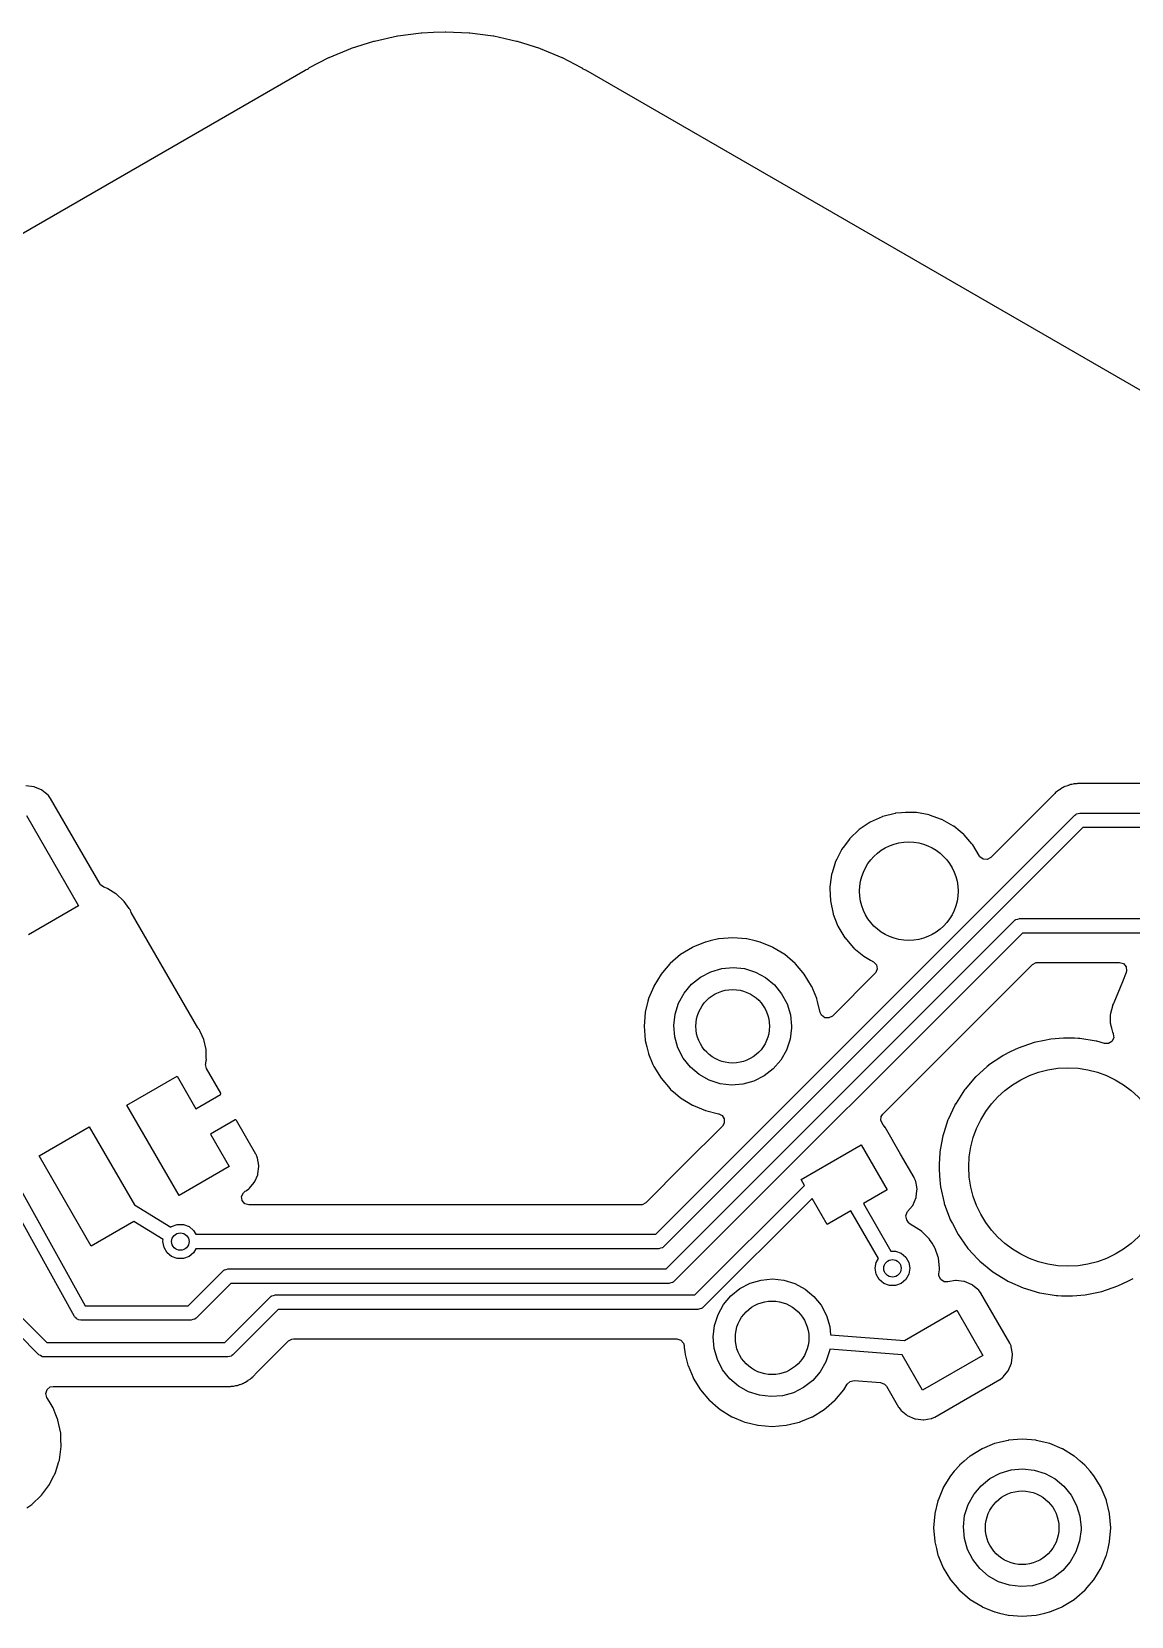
# Model space of a CAD drawing. Extents: x 144 to 253, y -181 to -52.
# Drawn here: x 202.35 to 221.34, y -78.9 to -51.53 of the extents above; entities that cross this region are included whole.
import ezdxf

# ---------------------------------------------------------------- set-up
doc = ezdxf.new("R2010")
doc.units = 0
doc.layers.add('BLACK', color=7, linetype='CONTINUOUS')

msp = doc.modelspace()

# ---------------------------------------------------------------- linework, layer by layer
at = {"layer": 'BLACK', "linetype": 'CONTINUOUS'}
for p, q in [((207.877, -51.8194), (208.262, -51.6978)), ((208.262, -51.6978), (208.273, -51.695)), ((208.273, -51.695), (208.668, -51.6074)), ((208.668, -51.6074), (208.679, -51.6055)), ((208.679, -51.6055), (209.08, -51.5527)), ((209.08, -51.5527), (209.09, -51.5518)), ((209.09, -51.5518), (209.292, -51.543)), ((209.292, -51.543), (209.495, -51.5341)), ((209.495, -51.5341), (209.505, -51.5341)), ((209.505, -51.5341), (209.91, -51.5518)), ((209.91, -51.5518), (209.92, -51.5527)), ((209.92, -51.5527), (210.321, -51.6055)), ((210.321, -51.6055), (210.332, -51.6074)), ((210.332, -51.6074), (210.727, -51.695)), ((210.727, -51.695), (210.738, -51.6978)), ((210.738, -51.6978), (211.123, -51.8194)), ((207.151, -52.1553), (207.483, -51.9826)), ((207.483, -51.9826), (207.493, -51.978)), ((207.493, -51.978), (207.866, -51.8232)), ((207.866, -51.8232), (207.877, -51.8194)), ((211.123, -51.8194), (211.134, -51.8232)), ((211.134, -51.8232), (211.507, -51.978)), ((211.507, -51.978), (211.517, -51.9826)), ((211.517, -51.9826), (211.842, -52.1519)), ((190.928, -61.5198), (207.076, -52.1966)), ((207.076, -52.1966), (207.094, -52.1882)), ((207.094, -52.1882), (207.116, -52.1795)), ((207.116, -52.1795), (207.132, -52.167)), ((207.132, -52.167), (207.151, -52.1553)), ((211.842, -52.1519), (211.863, -52.1655)), ((211.863, -52.1655), (211.866, -52.1676)), ((211.866, -52.1676), (211.873, -52.1733)), ((211.873, -52.1733), (211.902, -52.1855)), ((211.902, -52.1855), (211.917, -52.1927)), ((211.917, -52.1927), (225.241, -59.8856)), ((202.396, -64.5739), (202.252, -64.5565)), ((202.419, -64.5836), (202.396, -64.5739)), ((220.186, -64.577), (220.168, -64.5857)), ((220.197, -64.5707), (220.186, -64.577)), ((220.204, -64.5667), (220.197, -64.5707)), ((220.245, -64.5548), (220.204, -64.5667)), ((220.246, -64.5543), (220.245, -64.5548)), ((220.257, -64.5505), (220.246, -64.5543)), ((220.291, -64.5371), (220.257, -64.5505)), ((220.298, -64.5342), (220.291, -64.5371)), ((220.291, -64.5371), (220.291, -64.5371)), ((220.318, -64.5317), (220.298, -64.5342)), ((220.338, -64.5277), (220.318, -64.5317)), ((220.35, -64.5242), (220.338, -64.5277)), ((220.357, -64.522), (220.35, -64.5242)), ((220.35, -64.5242), (220.35, -64.5242)), ((220.401, -64.5206), (220.357, -64.522)), ((220.413, -64.5197), (220.401, -64.5206)), ((220.417, -64.5192), (220.413, -64.5197)), ((220.445, -64.5192), (220.417, -64.5192)), ((220.449, -64.5191), (220.445, -64.5192)), ((220.509, -64.5172), (220.449, -64.5191)), ((220.517, -64.517), (220.509, -64.5172)), ((220.509, -64.5172), (220.509, -64.5172)), ((220.525, -64.5187), (220.517, -64.517)), ((220.536, -64.5192), (220.525, -64.5187)), ((221.671, -64.5192), (220.536, -64.5192)), ((202.522, -64.6276), (202.419, -64.5836)), ((202.53, -64.6311), (202.522, -64.6276)), ((202.522, -64.6276), (202.522, -64.6276)), ((202.588, -64.679), (202.53, -64.6311)), ((202.637, -64.7187), (202.588, -64.679)), ((202.643, -64.7237), (202.637, -64.7187)), ((202.637, -64.7187), (202.637, -64.7187)), ((202.68, -64.7742), (202.643, -64.7237)), ((203.534, -66.2532), (202.68, -64.7742)), ((219.984, -64.7301), (218.919, -65.7947)), ((219.992, -64.7213), (219.984, -64.7301)), ((220.004, -64.7067), (219.992, -64.7213)), ((220.02, -64.6872), (220.004, -64.7067)), ((220.036, -64.6753), (220.02, -64.6872)), ((220.051, -64.6625), (220.036, -64.6753)), ((220.066, -64.6482), (220.051, -64.6625)), ((220.073, -64.6441), (220.066, -64.6482)), ((220.104, -64.6256), (220.073, -64.6441)), ((220.073, -64.6441), (220.073, -64.6441)), ((220.114, -64.6191), (220.104, -64.6256)), ((220.143, -64.5978), (220.114, -64.6191)), ((220.15, -64.5931), (220.143, -64.5978)), ((220.143, -64.5978), (220.143, -64.5978)), ((220.168, -64.5857), (220.15, -64.5931)), ((202.263, -65.0701), (203.163, -66.629)), ((213.131, -72.3023), (220.369, -65.0643)), ((216.987, -65.117), (216.836, -65.1848)), ((217.042, -65.0922), (216.987, -65.117)), ((217.047, -65.09), (217.042, -65.0922)), ((217.042, -65.0922), (217.042, -65.0922)), ((217.052, -65.0887), (217.047, -65.09)), ((217.265, -65.0334), (217.052, -65.0887)), ((217.052, -65.0887), (217.052, -65.0887)), ((217.27, -65.032), (217.265, -65.0334)), ((217.265, -65.0334), (217.265, -65.0334)), ((217.275, -65.0316), (217.27, -65.032)), ((217.375, -65.0231), (217.275, -65.0316)), ((217.275, -65.0316), (217.275, -65.0316)), ((217.442, -65.0175), (217.375, -65.0231)), ((217.604, -65.0175), (217.442, -65.0175)), ((217.606, -65.0175), (217.604, -65.0175)), ((217.611, -65.0178), (217.606, -65.0175)), ((217.606, -65.0175), (217.606, -65.0175)), ((217.628, -65.0186), (217.611, -65.0178)), ((217.632, -65.0193), (217.628, -65.0186)), ((217.85, -65.0587), (217.632, -65.0193)), ((217.632, -65.0193), (217.632, -65.0193)), ((217.855, -65.0597), (217.85, -65.0587)), ((217.85, -65.0587), (217.85, -65.0587)), ((217.86, -65.0615), (217.855, -65.0597)), ((218.067, -65.1365), (217.86, -65.0615)), ((217.86, -65.0615), (217.86, -65.0615)), ((220.369, -65.0643), (220.387, -65.051)), ((220.387, -65.051), (220.39, -65.0475)), ((220.39, -65.0475), (220.392, -65.0467)), ((220.392, -65.0467), (220.398, -65.0428)), ((220.398, -65.0428), (220.428, -65.0364)), ((220.428, -65.0364), (220.457, -65.0277)), ((220.457, -65.0277), (221.951, -65.0277)), ((220.509, -65.2777), (213.271, -72.5157)), ((216.645, -65.3136), (216.478, -65.4728)), ((216.817, -65.1978), (216.645, -65.3136)), ((216.832, -65.1877), (216.817, -65.1978)), ((216.836, -65.1848), (216.832, -65.1877)), ((216.832, -65.1877), (216.832, -65.1877)), ((218.072, -65.1384), (218.067, -65.1365)), ((218.067, -65.1365), (218.067, -65.1365)), ((218.273, -65.2525), (218.072, -65.1384)), ((218.277, -65.2559), (218.273, -65.2525)), ((218.389, -65.348), (218.277, -65.2559)), ((218.277, -65.2559), (218.277, -65.2559)), ((218.451, -65.3988), (218.389, -65.348)), ((218.455, -65.4028), (218.451, -65.3988)), ((218.592, -65.5613), (218.455, -65.4028)), ((218.455, -65.4028), (218.455, -65.4028)), ((221.951, -65.2777), (220.509, -65.2777)), ((216.338, -65.6627), (216.256, -65.8237)), ((216.34, -65.6579), (216.338, -65.6627)), ((216.368, -65.6213), (216.34, -65.6579)), ((216.475, -65.4771), (216.368, -65.6213)), ((216.478, -65.4728), (216.475, -65.4771)), ((218.602, -65.573), (218.592, -65.5613)), ((218.605, -65.5776), (218.602, -65.573)), ((218.722, -65.7702), (218.605, -65.5776)), ((218.605, -65.5776), (218.605, -65.5776)), ((216.211, -65.9429), (216.169, -66.0788)), ((216.236, -65.8636), (216.211, -65.9429)), ((216.256, -65.8237), (216.236, -65.8636)), ((218.729, -65.7811), (218.722, -65.77)), ((218.722, -65.77), (218.722, -65.7702)), ((218.786, -65.8237), (218.729, -65.7811)), ((218.857, -65.8288), (218.786, -65.8237)), ((218.919, -65.7947), (218.857, -65.8288)), ((216.161, -66.1325), (216.138, -66.3039)), ((216.168, -66.0839), (216.161, -66.1325)), ((216.169, -66.0788), (216.168, -66.0839)), ((216.169, -66.0788), (216.169, -66.0788)), ((203.542, -66.2654), (203.534, -66.2532)), ((203.598, -66.3081), (203.542, -66.2654)), ((203.663, -66.3325), (203.598, -66.3081)), ((203.668, -66.3357), (203.663, -66.3325)), ((203.806, -66.4216), (203.668, -66.3357)), ((203.668, -66.3357), (203.668, -66.3357)), ((203.815, -66.4269), (203.806, -66.4216)), ((203.819, -66.4312), (203.815, -66.4269)), ((203.82, -66.4312), (203.819, -66.4312)), ((203.941, -66.545), (203.82, -66.4312)), ((216.138, -66.3039), (216.137, -66.3126)), ((216.137, -66.3126), (216.137, -66.3179)), ((216.137, -66.3179), (216.137, -66.3179)), ((216.137, -66.3179), (216.138, -66.3303)), ((216.138, -66.3303), (216.146, -66.5431)), ((203.163, -66.629), (202.297, -67.129)), ((203.946, -66.5492), (203.941, -66.545)), ((203.941, -66.545), (203.941, -66.545)), ((203.949, -66.5542), (203.946, -66.5492)), ((204.037, -66.6771), (203.949, -66.5542)), ((204.041, -66.6816), (204.037, -66.6771)), ((204.05, -66.6942), (204.041, -66.6816)), ((204.057, -66.7051), (204.05, -66.6942)), ((204.058, -66.7096), (204.057, -66.7051)), ((204.058, -66.7097), (204.058, -66.7096)), ((204.064, -66.7239), (204.058, -66.7097)), ((204.073, -66.7428), (204.064, -66.7239)), ((205.223, -68.7359), (204.073, -66.7428)), ((216.146, -66.5431), (216.193, -66.7689)), ((216.193, -66.7689), (216.195, -66.7739)), ((213.308, -72.9), (219.322, -66.8861)), ((216.195, -66.7739), (216.195, -66.7739)), ((216.195, -66.7739), (216.226, -66.8512)), ((216.226, -66.8512), (216.278, -66.9835)), ((216.278, -66.9835), (216.398, -67.1807)), ((219.322, -66.8861), (219.34, -66.8728)), ((219.34, -66.8728), (219.343, -66.8693)), ((219.343, -66.8693), (219.346, -66.8685)), ((219.346, -66.8685), (219.351, -66.8647)), ((219.351, -66.8647), (219.381, -66.8582)), ((219.381, -66.8582), (219.41, -66.8495)), ((219.41, -66.8495), (221.615, -66.8495)), ((219.462, -67.0995), (213.448, -73.1134)), ((213.982, -67.2574), (213.769, -67.3454)), ((213.987, -67.2555), (213.982, -67.2574)), ((213.982, -67.2574), (213.982, -67.2574)), ((214.068, -67.2359), (213.987, -67.2555)), ((214.215, -67.2006), (214.068, -67.2359)), ((214.22, -67.1995), (214.215, -67.2006)), ((214.215, -67.2006), (214.215, -67.2006)), ((214.459, -67.1807), (214.22, -67.1995)), ((214.698, -67.1995), (214.459, -67.1807)), ((214.703, -67.2006), (214.698, -67.1995)), ((214.85, -67.2359), (214.703, -67.2006)), ((214.703, -67.2006), (214.703, -67.2006)), ((214.932, -67.2555), (214.85, -67.2359)), ((214.936, -67.2574), (214.932, -67.2555)), ((215.149, -67.3454), (214.936, -67.2574)), ((214.936, -67.2574), (214.936, -67.2574)), ((216.398, -67.1807), (216.401, -67.1847)), ((216.401, -67.1847), (216.542, -67.3473)), ((221.76, -67.0995), (219.462, -67.0995)), ((213.56, -67.4727), (213.378, -67.6286)), ((213.765, -67.3473), (213.56, -67.4727)), ((213.769, -67.3454), (213.765, -67.3473)), ((213.769, -67.3454), (213.769, -67.3454)), ((215.153, -67.3473), (215.149, -67.3454)), ((215.149, -67.3454), (215.149, -67.3454)), ((215.358, -67.4727), (215.153, -67.3473)), ((215.54, -67.6286), (215.358, -67.4727)), ((216.542, -67.3473), (216.549, -67.355)), ((216.549, -67.355), (216.553, -67.3583)), ((216.553, -67.3583), (216.723, -67.4978)), ((216.723, -67.4978), (216.723, -67.4978)), ((216.723, -67.4978), (216.727, -67.5012)), ((216.727, -67.5012), (216.841, -67.566)), ((216.841, -67.566), (216.893, -67.5956)), ((213.222, -67.811), (213.097, -68.0156)), ((213.246, -67.7834), (213.222, -67.811)), ((213.375, -67.6323), (213.246, -67.7834)), ((213.378, -67.6286), (213.375, -67.6323)), ((213.748, -67.984), (213.903, -67.8597)), ((213.903, -67.8597), (214.079, -67.7679)), ((214.079, -67.7679), (214.269, -67.7119)), ((214.269, -67.7119), (214.466, -67.6939)), ((214.466, -67.6939), (214.663, -67.7146)), ((214.663, -67.7146), (214.853, -67.7733)), ((214.853, -67.7733), (215.027, -67.8676)), ((215.544, -67.6323), (215.54, -67.6286)), ((215.673, -67.7834), (215.544, -67.6323)), ((215.696, -67.811), (215.673, -67.7834)), ((215.822, -68.0156), (215.696, -67.811)), ((216.92, -67.7942), (216.181, -68.5325)), ((216.893, -67.5956), (216.942, -67.6467)), ((216.93, -67.7824), (216.92, -67.7942)), ((216.956, -67.7163), (216.93, -67.7824)), ((216.942, -67.6467), (216.956, -67.7163)), ((218.324, -68.9571), (219.636, -67.6449)), ((219.636, -67.6449), (219.698, -67.6109)), ((219.698, -67.6109), (219.725, -67.608)), ((219.725, -67.608), (221.138, -67.608)), ((221.138, -67.608), (221.206, -67.628)), ((221.255, -67.7813), (221.19, -67.9408)), ((221.206, -67.628), (221.253, -67.6817)), ((221.253, -67.6817), (221.263, -67.752)), ((221.263, -67.752), (221.255, -67.7813)), ((203.091, -73.7207), (199.916, -68.0057)), ((200.174, -67.9558), (203.274, -73.535)), ((213.095, -68.0202), (213.007, -68.2327)), ((213.097, -68.0156), (213.095, -68.0202)), ((213.095, -68.0202), (213.095, -68.0202)), ((213.525, -68.3096), (213.621, -68.1359)), ((213.621, -68.1359), (213.748, -67.984)), ((215.027, -67.8676), (215.18, -67.994)), ((215.18, -67.994), (215.305, -68.1476)), ((215.824, -68.0202), (215.822, -68.0156)), ((215.912, -68.2327), (215.824, -68.0202)), ((215.824, -68.0202), (215.824, -68.0202)), ((221.19, -67.9408), (221.042, -68.3065)), ((212.995, -68.2783), (212.95, -68.4658)), ((213.005, -68.2373), (212.995, -68.2783)), ((213.007, -68.2327), (213.005, -68.2373)), ((213.465, -68.4986), (213.525, -68.3096)), ((215.305, -68.1476), (215.398, -68.3227)), ((215.398, -68.3227), (215.456, -68.5125)), ((215.913, -68.2373), (215.912, -68.2327)), ((215.925, -68.2845), (215.913, -68.2373)), ((215.969, -68.4707), (215.925, -68.2845)), ((221.016, -68.3625), (221.001, -68.4237)), ((221.018, -68.3548), (221.016, -68.3625)), ((221.016, -68.3625), (221.016, -68.3625)), ((221.021, -68.3478), (221.018, -68.3548)), ((221.037, -68.3181), (221.021, -68.3478)), ((221.021, -68.3478), (221.021, -68.3478)), ((221.042, -68.3065), (221.037, -68.3181)), ((212.949, -68.4707), (212.93, -68.7099)), ((212.95, -68.4658), (212.949, -68.4707)), ((212.95, -68.4658), (212.95, -68.4658)), ((213.443, -68.6957), (213.465, -68.4986)), ((215.456, -68.5125), (215.475, -68.7099)), ((215.971, -68.4703), (215.969, -68.4707)), ((215.991, -68.5189), (215.971, -68.4703)), ((216.048, -68.5615), (215.991, -68.5189)), ((216.119, -68.5665), (216.048, -68.5615)), ((216.181, -68.5325), (216.119, -68.5665)), ((220.982, -68.5029), (220.98, -68.5104)), ((220.98, -68.5104), (220.981, -68.5325)), ((220.981, -68.5325), (220.981, -68.5813)), ((220.981, -68.5813), (220.981, -68.5844)), ((220.981, -68.5844), (220.981, -68.6473)), ((220.981, -68.6473), (220.981, -68.6552)), ((220.981, -68.6552), (220.983, -68.6627)), ((220.984, -68.4875), (220.982, -68.4952)), ((220.982, -68.4952), (220.982, -68.5029)), ((220.983, -68.6627), (220.983, -68.6705)), ((220.983, -68.6705), (220.985, -68.6781)), ((221, -68.4267), (220.984, -68.4875)), ((220.985, -68.6781), (220.985, -68.6781)), ((220.985, -68.6781), (221.002, -68.7388)), ((221.001, -68.4237), (221, -68.4267)), ((205.233, -68.7507), (205.223, -68.7359)), ((205.247, -68.7688), (205.233, -68.7507)), ((205.25, -68.7726), (205.247, -68.7688)), ((205.247, -68.7688), (205.247, -68.7688)), ((205.257, -68.7836), (205.25, -68.7726)), ((205.258, -68.7881), (205.257, -68.7836)), ((205.265, -68.8056), (205.258, -68.7881)), ((205.258, -68.7881), (205.258, -68.7881)), ((205.268, -68.8136), (205.265, -68.8056)), ((205.324, -68.936), (205.268, -68.8136)), ((205.364, -69.1101), (205.324, -68.936)), ((212.93, -68.7099), (212.949, -68.9491)), ((212.949, -68.9491), (212.95, -68.9539)), ((212.95, -68.9539), (212.95, -68.9539)), ((212.95, -68.9539), (212.976, -69.0622)), ((213.46, -68.8933), (213.443, -68.6957)), ((213.514, -69.0839), (213.46, -68.8933)), ((215.45, -68.935), (215.387, -69.1231)), ((215.475, -68.7382), (215.45, -68.935)), ((215.475, -68.7099), (215.475, -68.7382)), ((217.054, -70.2273), (218.324, -68.9571)), ((219.845, -68.9539), (219.666, -68.99)), ((219.951, -68.9324), (219.845, -68.9539)), ((219.955, -68.9316), (219.951, -68.9324)), ((219.951, -68.9324), (219.951, -68.9324)), ((220.175, -68.917), (219.955, -68.9316)), ((220.36, -68.917), (220.175, -68.917)), ((220.361, -68.9171), (220.36, -68.917)), ((220.427, -68.9201), (220.361, -68.9171)), ((220.361, -68.9171), (220.361, -68.9171)), ((220.452, -68.9212), (220.427, -68.9201)), ((220.455, -68.9217), (220.452, -68.9212)), ((220.739, -68.9667), (220.455, -68.9217)), ((220.455, -68.9217), (220.455, -68.9217)), ((221.002, -68.7388), (221.002, -68.7418)), ((221.002, -68.7418), (221.02, -68.8105)), ((221.04, -68.9095), (221.008, -68.973)), ((221.02, -68.8105), (221.023, -68.8174)), ((221.023, -68.8174), (221.025, -68.8248)), ((221.025, -68.8248), (221.029, -68.8317)), ((221.029, -68.8317), (221.032, -68.8389)), ((221.032, -68.8389), (221.04, -68.9095)), ((205.366, -69.1757), (205.364, -69.1101)), ((205.369, -69.2465), (205.366, -69.1757)), ((212.976, -69.0622), (213.005, -69.1824)), ((213.005, -69.1824), (213.007, -69.187)), ((213.007, -69.187), (213.007, -69.187)), ((213.007, -69.187), (213.083, -69.3725)), ((213.605, -69.2602), (213.514, -69.0839)), ((215.387, -69.1231), (215.289, -69.2955)), ((219.123, -69.2183), (218.878, -69.3843)), ((219.129, -69.2153), (219.123, -69.2183)), ((219.252, -69.1535), (219.129, -69.2153)), ((219.387, -69.0861), (219.252, -69.1535)), ((219.666, -68.99), (219.387, -69.0861)), ((220.744, -68.9674), (220.739, -68.9667)), ((220.739, -68.9667), (220.739, -68.9667)), ((220.748, -68.9686), (220.744, -68.9674)), ((220.88, -69.008), (220.748, -68.9686)), ((220.748, -68.9686), (220.748, -68.9686)), ((220.947, -69.0093), (220.88, -69.008)), ((221.008, -68.973), (220.947, -69.0093)), ((205.357, -69.3725), (205.359, -69.358)), ((205.374, -69.4415), (205.357, -69.3725)), ((205.359, -69.358), (205.369, -69.295)), ((205.37, -69.2889), (205.369, -69.2465)), ((205.369, -69.295), (205.37, -69.2889)), ((205.369, -69.295), (205.369, -69.295)), ((205.62, -69.8672), (205.374, -69.4415)), ((213.083, -69.3725), (213.097, -69.4041)), ((213.097, -69.4041), (213.222, -69.6087)), ((213.728, -69.4156), (213.605, -69.2602)), ((213.879, -69.5442), (213.728, -69.4156)), ((215.16, -69.4456), (215.004, -69.5677)), ((215.289, -69.2955), (215.16, -69.4456)), ((218.856, -69.4041), (218.658, -69.5812)), ((218.875, -69.3871), (218.856, -69.4041)), ((218.878, -69.3843), (218.875, -69.3871)), ((218.875, -69.3871), (218.875, -69.3871)), ((203.997, -70.0734), (204.863, -69.5734)), ((204.863, -69.5734), (205.186, -70.1329)), ((213.222, -69.6087), (213.378, -69.7912)), ((214.052, -69.6409), (213.879, -69.5442)), ((214.241, -69.7022), (214.052, -69.6409)), ((214.438, -69.7257), (214.241, -69.7022)), ((214.636, -69.7104), (214.438, -69.7257)), ((214.827, -69.6571), (214.636, -69.7104)), ((215.004, -69.5677), (214.827, -69.6571)), ((218.655, -69.5843), (218.474, -69.7965)), ((218.658, -69.5812), (218.655, -69.5843)), ((218.655, -69.5843), (218.655, -69.5843)), ((205.186, -70.1329), (205.611, -69.8879)), ((205.611, -69.8879), (205.622, -69.8765)), ((205.622, -69.8746), (205.62, -69.8672)), ((205.622, -69.8765), (205.622, -69.8746)), ((213.378, -69.7912), (213.382, -69.7944)), ((213.382, -69.7944), (213.471, -69.8705)), ((213.471, -69.8705), (213.56, -69.947)), ((213.56, -69.947), (213.765, -70.0724)), ((218.305, -70.0531), (218.303, -70.0568)), ((218.316, -70.0369), (218.305, -70.0531)), ((218.464, -69.8089), (218.316, -70.0369)), ((218.466, -69.8054), (218.464, -69.8089)), ((218.464, -69.8089), (218.464, -69.8089)), ((218.474, -69.7965), (218.466, -69.8054)), ((204.897, -71.6323), (203.997, -70.0734)), ((205.869, -70.3256), (205.44, -70.5728)), ((205.876, -70.3232), (205.869, -70.3256)), ((205.878, -70.3236), (205.876, -70.3232)), ((205.889, -70.3345), (205.878, -70.3236)), ((213.765, -70.0724), (213.769, -70.0743)), ((213.769, -70.0743), (213.769, -70.0743)), ((213.769, -70.0743), (213.784, -70.0804)), ((213.784, -70.0804), (213.987, -70.1642)), ((213.987, -70.1642), (214.215, -70.2191)), ((214.215, -70.2191), (214.22, -70.2203)), ((214.22, -70.2203), (214.219, -70.222)), ((214.219, -70.222), (214.277, -70.2491)), ((214.277, -70.2491), (214.314, -70.3094)), ((214.314, -70.3094), (214.313, -70.3804)), ((217.019, -70.3396), (217.026, -70.269)), ((217.026, -70.269), (217.054, -70.2273)), ((218.177, -70.3238), (218.105, -70.5475)), ((218.178, -70.3198), (218.177, -70.3238)), ((218.177, -70.3238), (218.177, -70.3238)), ((218.295, -70.0743), (218.178, -70.3198)), ((218.303, -70.0568), (218.295, -70.0743)), ((218.303, -70.0568), (218.303, -70.0568)), ((202.482, -70.9484), (203.348, -70.4484)), ((203.348, -70.4484), (204.126, -71.7959)), ((205.44, -70.5728), (205.763, -71.1323)), ((206.226, -70.917), (205.889, -70.3345)), ((214.282, -70.4322), (213.617, -71.0973)), ((214.313, -70.3804), (214.282, -70.4322)), ((217.051, -70.4029), (217.019, -70.3396)), ((217.053, -70.4045), (217.051, -70.4029)), ((217.059, -70.4095), (217.053, -70.4045)), ((217.063, -70.4159), (217.059, -70.4095)), ((217.094, -70.4573), (217.063, -70.4159)), ((217.063, -70.4159), (217.063, -70.4159)), ((217.096, -70.46), (217.094, -70.4573)), ((217.094, -70.4573), (217.094, -70.4573)), ((217.097, -70.463), (217.096, -70.46)), ((217.36, -70.917), (217.097, -70.463)), ((217.097, -70.463), (217.097, -70.463)), ((218.088, -70.601), (218.083, -70.6318)), ((218.105, -70.5475), (218.088, -70.601)), ((215.64, -71.3559), (216.679, -70.7559)), ((216.679, -70.7559), (217.129, -71.5354)), ((218.083, -70.6318), (218.038, -70.8803)), ((203.382, -72.5073), (202.482, -70.9484)), ((205.763, -71.1323), (204.897, -71.6323)), ((206.229, -70.923), (206.226, -70.917)), ((206.249, -70.9699), (206.229, -70.923)), ((206.254, -70.9849), (206.249, -70.9699)), ((206.275, -71.1118), (206.254, -70.9849)), ((206.26, -71.2562), (206.275, -71.1296)), ((206.275, -71.1296), (206.275, -71.1118)), ((213.617, -71.0973), (212.957, -71.7569)), ((217.594, -71.3228), (217.36, -70.917)), ((218.027, -71.0891), (218.023, -71.1867)), ((218.036, -70.8958), (218.027, -71.0891)), ((218.038, -70.8803), (218.036, -70.8916)), ((218.036, -70.8916), (218.036, -70.8958)), ((218.036, -70.8958), (218.036, -70.8958)), ((206.114, -71.5052), (206.196, -71.4058)), ((206.196, -71.4058), (206.205, -71.3907)), ((206.205, -71.3907), (206.256, -71.2734)), ((206.256, -71.2734), (206.26, -71.2562)), ((215.699, -71.4585), (215.64, -71.3559)), ((217.595, -71.3259), (217.594, -71.3228)), ((217.616, -71.3728), (217.595, -71.3259)), ((217.619, -71.38), (217.616, -71.3728)), ((217.616, -71.3728), (217.616, -71.3728)), ((217.62, -71.3878), (217.619, -71.38)), ((217.637, -71.4849), (217.62, -71.3878)), ((217.62, -71.3878), (217.62, -71.3878)), ((218.023, -71.1867), (218.023, -71.1908)), ((218.023, -71.1908), (218.023, -71.1908)), ((218.023, -71.1908), (218.038, -71.3676)), ((218.038, -71.3676), (218.048, -71.4808)), ((205.979, -71.6499), (206.009, -71.5853)), ((205.989, -71.7201), (205.979, -71.6499)), ((206.009, -71.5853), (206.041, -71.5587)), ((206.041, -71.5587), (206.056, -71.5499)), ((206.056, -71.5499), (206.062, -71.5462)), ((206.062, -71.5462), (206.103, -71.5159)), ((206.103, -71.5159), (206.114, -71.5052)), ((213.808, -73.3495), (215.699, -71.4585)), ((215.829, -71.6826), (213.949, -73.5629)), ((216.09, -72.1354), (215.829, -71.6826)), ((217.129, -71.5354), (216.718, -71.7728)), ((217.568, -71.8023), (217.626, -71.6683)), ((217.626, -71.6683), (217.627, -71.6533)), ((217.627, -71.6533), (217.64, -71.5499)), ((217.643, -71.5237), (217.637, -71.4849)), ((217.64, -71.5499), (217.643, -71.5237)), ((218.048, -71.4808), (218.049, -71.4849)), ((218.049, -71.4849), (218.049, -71.4849)), ((218.049, -71.4849), (218.11, -71.7569)), ((204.126, -71.7959), (204.755, -72.1801)), ((206.036, -71.7738), (205.989, -71.7201)), ((206.104, -71.7938), (206.036, -71.7738)), ((212.868, -71.7938), (206.104, -71.7938)), ((212.895, -71.7909), (212.868, -71.7938)), ((212.957, -71.7569), (212.895, -71.7909)), ((216.502, -71.8978), (216.09, -72.1354)), ((216.976, -72.7196), (216.502, -71.8978)), ((216.718, -71.7728), (217.193, -72.5946)), ((217.451, -71.9846), (217.474, -71.9175)), ((217.474, -71.9175), (217.479, -71.9106)), ((217.479, -71.9106), (217.563, -71.8092)), ((217.563, -71.8092), (217.568, -71.8023)), ((217.563, -71.8092), (217.563, -71.8092)), ((218.11, -71.7569), (218.113, -71.769)), ((218.113, -71.769), (218.114, -71.773)), ((218.114, -71.773), (218.114, -71.773)), ((218.114, -71.773), (218.12, -71.7895)), ((218.12, -71.7895), (218.215, -72.0462)), ((204.116, -72.0831), (203.382, -72.5073)), ((204.626, -72.3942), (204.116, -72.0831)), ((204.755, -72.1801), (204.77, -72.1675)), ((204.77, -72.1675), (204.868, -72.1319)), ((204.868, -72.1319), (204.972, -72.1319)), ((204.972, -72.1319), (205.07, -72.1675)), ((205.07, -72.1675), (205.15, -72.2345)), ((205.15, -72.2345), (205.189, -72.3023)), ((217.467, -72.0536), (217.451, -71.9846)), ((217.493, -72.0973), (217.467, -72.0536)), ((217.502, -72.1113), (217.493, -72.0973)), ((217.56, -72.153), (217.502, -72.1113)), ((217.569, -72.1564), (217.56, -72.153)), ((217.576, -72.1587), (217.569, -72.1564)), ((217.569, -72.1564), (217.569, -72.1564)), ((217.582, -72.1625), (217.576, -72.1587)), ((217.718, -72.2492), (217.582, -72.1625)), ((218.215, -72.0462), (218.217, -72.0499)), ((218.217, -72.0499), (218.217, -72.0499)), ((218.217, -72.0499), (218.253, -72.1181)), ((218.253, -72.1181), (218.352, -72.3074)), ((204.62, -72.4273), (204.626, -72.3942)), ((204.638, -72.5299), (204.62, -72.4273)), ((205.189, -72.3023), (213.131, -72.3023)), ((213.271, -72.5157), (213.253, -72.529)), ((217.729, -72.2559), (217.718, -72.2492)), ((217.734, -72.2609), (217.729, -72.2559)), ((217.807, -72.3343), (217.734, -72.2609)), ((217.734, -72.2609), (217.734, -72.2609)), ((217.857, -72.3846), (217.807, -72.3343)), ((217.86, -72.3906), (217.857, -72.3846)), ((217.902, -72.4572), (217.86, -72.3906)), ((217.953, -72.5384), (217.902, -72.4572)), ((218.352, -72.3074), (218.394, -72.3658)), ((218.394, -72.3658), (218.521, -72.5447)), ((204.691, -72.6201), (204.638, -72.5299)), ((204.77, -72.6871), (204.691, -72.6201)), ((204.868, -72.7227), (204.77, -72.6871)), ((204.972, -72.7227), (204.868, -72.7227)), ((205.07, -72.6871), (204.972, -72.7227)), ((205.15, -72.6201), (205.07, -72.6871)), ((205.189, -72.5523), (205.15, -72.6201)), ((213.183, -72.5523), (205.189, -72.5523)), ((213.212, -72.5436), (213.183, -72.5523)), ((213.242, -72.5372), (213.212, -72.5436)), ((213.247, -72.5333), (213.242, -72.5372)), ((213.25, -72.5325), (213.247, -72.5333)), ((213.253, -72.529), (213.25, -72.5325)), ((216.919, -72.89), (216.937, -72.7874)), ((216.937, -72.7874), (216.976, -72.7196)), ((217.193, -72.5946), (217.271, -72.5946)), ((217.271, -72.5946), (217.369, -72.6302)), ((217.369, -72.6302), (217.449, -72.6972)), ((217.449, -72.6972), (217.501, -72.7874)), ((217.501, -72.7874), (217.519, -72.89)), ((217.955, -72.5451), (217.953, -72.5384)), ((218.008, -72.6979), (217.955, -72.5451)), ((217.955, -72.5451), (217.955, -72.5451)), ((218.012, -72.7097), (218.008, -72.6979)), ((218.033, -72.89), (218.012, -72.7097)), ((218.521, -72.5447), (218.521, -72.5447)), ((218.521, -72.5447), (218.523, -72.5481)), ((218.523, -72.5481), (218.526, -72.5512)), ((218.526, -72.5512), (218.526, -72.5512)), ((218.526, -72.5512), (218.689, -72.7256)), ((218.689, -72.7256), (218.725, -72.7641)), ((218.725, -72.7641), (218.953, -72.9516)), ((205.053, -73.535), (205.652, -72.9366)), ((205.652, -72.9366), (205.669, -72.9233)), ((205.669, -72.9233), (205.672, -72.9198)), ((205.672, -72.9198), (205.675, -72.919)), ((205.675, -72.919), (205.68, -72.9151)), ((205.68, -72.9151), (205.71, -72.9087)), ((205.71, -72.9087), (205.74, -72.9)), ((205.74, -72.9), (213.308, -72.9)), ((216.937, -72.9926), (216.919, -72.89)), ((216.989, -73.0828), (216.937, -72.9926)), ((217.501, -72.9926), (217.449, -73.0828)), ((217.519, -72.89), (217.501, -72.9926)), ((218.022, -72.9843), (218.032, -72.9166)), ((218.022, -73.0203), (218.022, -72.9843)), ((218.052, -73.0847), (218.022, -73.0203)), ((218.032, -72.9127), (218.033, -72.89)), ((218.032, -72.9166), (218.032, -72.9127)), ((218.032, -72.9166), (218.032, -72.9166)), ((218.953, -72.9516), (219.204, -73.1072)), ((221.283, -73.1089), (221.374, -73.0635)), ((201.587, -73.1406), (202.617, -74.17)), ((205.792, -73.15), (205.193, -73.7484)), ((213.36, -73.15), (205.792, -73.15)), ((213.39, -73.1413), (213.36, -73.15)), ((213.42, -73.1349), (213.39, -73.1413)), ((213.425, -73.131), (213.42, -73.1349)), ((213.428, -73.1302), (213.425, -73.131)), ((213.431, -73.1267), (213.428, -73.1302)), ((213.448, -73.1134), (213.431, -73.1267)), ((214.43, -73.3641), (214.584, -73.2398)), ((214.584, -73.2398), (214.76, -73.148)), ((214.76, -73.148), (214.95, -73.092)), ((214.95, -73.092), (215.148, -73.074)), ((215.148, -73.074), (215.345, -73.0948)), ((215.345, -73.0948), (215.534, -73.1534)), ((215.534, -73.1534), (215.709, -73.2477)), ((215.709, -73.2477), (215.861, -73.3741)), ((217.069, -73.1498), (216.989, -73.0828)), ((217.167, -73.1854), (217.069, -73.1498)), ((217.271, -73.1854), (217.167, -73.1854)), ((217.369, -73.1498), (217.271, -73.1854)), ((217.449, -73.0828), (217.369, -73.1498)), ((218.112, -73.1229), (218.052, -73.0847)), ((218.174, -73.1226), (218.112, -73.1229)), ((218.309, -73.1017), (218.174, -73.1242)), ((218.174, -73.1242), (218.174, -73.1226)), ((218.318, -73.1002), (218.309, -73.1017)), ((218.309, -73.1017), (218.309, -73.1017)), ((218.362, -73.1056), (218.318, -73.1002)), ((218.453, -73.1165), (218.362, -73.1056)), ((218.462, -73.1176), (218.453, -73.1165)), ((218.453, -73.1165), (218.453, -73.1165)), ((218.596, -73.1749), (218.462, -73.1176)), ((218.603, -73.1806), (218.596, -73.1749)), ((218.692, -73.2537), (218.603, -73.1806)), ((218.603, -73.1806), (218.603, -73.1806)), ((218.709, -73.2674), (218.692, -73.2537)), ((218.713, -73.2738), (218.709, -73.2674)), ((218.744, -73.3152), (218.713, -73.2738)), ((218.713, -73.2738), (218.713, -73.2738)), ((218.746, -73.3179), (218.744, -73.3152)), ((218.744, -73.3152), (218.744, -73.3152)), ((218.747, -73.3208), (218.746, -73.3179)), ((219.04, -73.8271), (218.747, -73.3208)), ((218.747, -73.3208), (218.747, -73.3208)), ((219.204, -73.1072), (219.208, -73.1089)), ((219.208, -73.1089), (219.208, -73.1089)), ((219.208, -73.1089), (219.242, -73.1242)), ((219.242, -73.1242), (219.473, -73.2282)), ((219.473, -73.2282), (219.756, -73.3126)), ((219.756, -73.3126), (219.761, -73.3133)), ((219.761, -73.3133), (219.761, -73.3133)), ((219.761, -73.3133), (220.045, -73.3583)), ((220.549, -73.3476), (220.722, -73.3126)), ((220.722, -73.3126), (220.834, -73.29)), ((220.834, -73.29), (221.113, -73.1939)), ((221.113, -73.1939), (221.283, -73.1089)), ((202.477, -74.3834), (201.447, -73.354)), ((203.274, -73.535), (205.053, -73.535)), ((205.688, -74.17), (206.472, -73.3861)), ((206.612, -73.5995), (205.828, -74.3834)), ((206.472, -73.3861), (206.49, -73.3728)), ((206.49, -73.3728), (206.493, -73.3693)), ((206.493, -73.3693), (206.496, -73.3685)), ((206.496, -73.3685), (206.501, -73.3647)), ((206.501, -73.3647), (206.531, -73.3582)), ((206.531, -73.3582), (206.56, -73.3495)), ((206.56, -73.3495), (213.808, -73.3495)), ((213.86, -73.5995), (206.612, -73.5995)), ((213.89, -73.5909), (213.86, -73.5995)), ((213.92, -73.5844), (213.89, -73.5909)), ((213.925, -73.5805), (213.92, -73.5844)), ((213.928, -73.5797), (213.925, -73.5805)), ((213.931, -73.5762), (213.928, -73.5797)), ((213.949, -73.5629), (213.931, -73.5762)), ((214.207, -73.6898), (214.302, -73.516)), ((214.302, -73.516), (214.43, -73.3641)), ((215.861, -73.3741), (215.987, -73.5278)), ((215.987, -73.5278), (216.08, -73.7028)), ((220.045, -73.3583), (220.045, -73.3583)), ((220.045, -73.3583), (220.048, -73.3588)), ((220.048, -73.3588), (220.073, -73.3599)), ((220.073, -73.3599), (220.139, -73.3629)), ((220.139, -73.3629), (220.139, -73.3629)), ((220.139, -73.3629), (220.14, -73.363)), ((220.14, -73.363), (220.325, -73.363)), ((220.325, -73.363), (220.545, -73.3484)), ((220.545, -73.3484), (220.549, -73.3476)), ((220.549, -73.3476), (220.549, -73.3476)), ((203.1, -73.7298), (203.091, -73.7207)), ((203.105, -73.7417), (203.1, -73.7298)), ((203.125, -73.7541), (203.105, -73.7417)), ((203.141, -73.7701), (203.125, -73.7541)), ((203.154, -73.7728), (203.141, -73.7701)), ((203.164, -73.7799), (203.154, -73.7728)), ((203.2, -73.785), (203.164, -73.7799)), ((205.105, -73.785), (203.2, -73.785)), ((205.135, -73.7763), (205.105, -73.785)), ((205.165, -73.7699), (205.135, -73.7763)), ((205.17, -73.766), (205.165, -73.7699)), ((205.173, -73.7652), (205.17, -73.766)), ((205.176, -73.7617), (205.173, -73.7652)), ((205.193, -73.7484), (205.176, -73.7617)), ((214.125, -74.0758), (214.147, -73.8788)), ((214.147, -73.8788), (214.207, -73.6898)), ((216.08, -73.7028), (216.137, -73.8927)), ((217.429, -74.1335), (218.329, -73.6138)), ((218.329, -73.6138), (218.779, -74.3933)), ((219.244, -74.1807), (219.04, -73.8271)), ((206.213, -74.7176), (206.786, -74.1449)), ((206.786, -74.1449), (206.848, -74.1109)), ((206.848, -74.1109), (206.875, -74.108)), ((206.875, -74.108), (213.496, -74.108)), ((213.496, -74.108), (213.564, -74.128)), ((213.564, -74.128), (213.611, -74.1817)), ((214.141, -74.2734), (214.125, -74.0758)), ((216.137, -73.8927), (216.151, -74.0393)), ((216.151, -74.0393), (217.429, -74.1335)), ((202.504, -74.3982), (202.477, -74.3834)), ((202.529, -74.4149), (202.504, -74.3982)), ((202.536, -74.4158), (202.529, -74.4149)), ((202.538, -74.4171), (202.536, -74.4158)), ((202.543, -74.4168), (202.538, -74.4171)), ((202.565, -74.42), (202.543, -74.4168)), ((205.74, -74.42), (202.565, -74.42)), ((202.617, -74.17), (205.688, -74.17)), ((205.77, -74.4113), (205.74, -74.42)), ((205.8, -74.4049), (205.77, -74.4113)), ((205.805, -74.401), (205.8, -74.4049)), ((205.808, -74.4002), (205.805, -74.401)), ((205.811, -74.3967), (205.808, -74.4002)), ((205.828, -74.3834), (205.811, -74.3967)), ((213.611, -74.1817), (213.622, -74.2241)), ((213.622, -74.2241), (213.624, -74.2551)), ((213.624, -74.2551), (213.63, -74.3292)), ((213.63, -74.3292), (213.631, -74.334)), ((213.631, -74.334), (213.631, -74.334)), ((213.631, -74.334), (213.641, -74.3755)), ((213.641, -74.3755), (213.686, -74.5626)), ((214.196, -74.464), (214.141, -74.2734)), ((216.131, -74.3151), (216.069, -74.5032)), ((216.135, -74.2887), (216.131, -74.3151)), ((217.387, -74.3811), (216.135, -74.2887)), ((217.74, -74.9933), (217.387, -74.3811)), ((218.779, -74.3933), (217.74, -74.9933)), ((219.245, -74.1838), (219.244, -74.1807)), ((219.266, -74.2307), (219.245, -74.1838)), ((219.269, -74.2379), (219.266, -74.2307)), ((219.266, -74.2307), (219.266, -74.2307)), ((219.27, -74.2457), (219.269, -74.2379)), ((219.29, -74.3649), (219.27, -74.2457)), ((219.27, -74.2457), (219.27, -74.2457)), ((219.276, -74.5262), (219.293, -74.3816)), ((219.293, -74.3816), (219.29, -74.3649)), ((213.686, -74.5626), (213.688, -74.5671)), ((213.688, -74.5671), (213.688, -74.5671)), ((213.688, -74.5671), (213.775, -74.7773)), ((214.286, -74.6404), (214.196, -74.464)), ((214.41, -74.7958), (214.286, -74.6404)), ((215.971, -74.6757), (215.841, -74.8258)), ((216.069, -74.5032), (215.971, -74.6757)), ((219.132, -74.7651), (219.213, -74.6671)), ((219.213, -74.6671), (219.218, -74.6601)), ((219.213, -74.6671), (219.213, -74.6671)), ((219.218, -74.6601), (219.276, -74.5262)), ((202.618, -74.9837), (202.673, -74.9386)), ((202.673, -74.9386), (202.723, -74.9285)), ((202.723, -74.9285), (205.661, -74.9285)), ((205.661, -74.9285), (205.672, -74.929)), ((205.672, -74.929), (205.68, -74.9307)), ((205.68, -74.9307), (205.688, -74.9305)), ((205.688, -74.9305), (205.748, -74.9286)), ((205.688, -74.9305), (205.688, -74.9305)), ((205.748, -74.9286), (205.752, -74.9285)), ((205.752, -74.9285), (205.78, -74.9285)), ((205.78, -74.9285), (205.784, -74.928)), ((205.784, -74.928), (205.796, -74.9271)), ((205.784, -74.928), (205.784, -74.928)), ((205.796, -74.9271), (205.828, -74.926)), ((205.828, -74.926), (205.832, -74.9259)), ((205.832, -74.9259), (205.84, -74.9257)), ((205.84, -74.9257), (205.859, -74.92)), ((205.859, -74.92), (205.879, -74.916)), ((205.879, -74.916), (205.891, -74.9145)), ((205.891, -74.9145), (205.899, -74.9135)), ((205.891, -74.9145), (205.891, -74.9145)), ((205.899, -74.9135), (205.906, -74.9106)), ((205.906, -74.9106), (205.94, -74.8972)), ((205.906, -74.9106), (205.906, -74.9106)), ((205.94, -74.8972), (205.951, -74.8934)), ((205.951, -74.8934), (205.986, -74.8832)), ((205.986, -74.8832), (205.994, -74.881)), ((205.986, -74.8832), (205.986, -74.8832)), ((205.994, -74.881), (206, -74.877)), ((206, -74.877), (206.011, -74.8707)), ((206, -74.877), (206, -74.877)), ((206.011, -74.8707), (206.029, -74.862)), ((206.029, -74.862), (206.048, -74.8546)), ((206.048, -74.8546), (206.083, -74.8286)), ((206.083, -74.8286), (206.093, -74.822)), ((206.093, -74.822), (206.125, -74.8036)), ((206.125, -74.8036), (206.131, -74.7995)), ((206.125, -74.8036), (206.125, -74.8036)), ((206.131, -74.7995), (206.146, -74.7852)), ((206.146, -74.7852), (206.161, -74.7724)), ((206.161, -74.7724), (206.162, -74.7711)), ((206.162, -74.7711), (206.177, -74.7605)), ((206.177, -74.7605), (206.182, -74.7544)), ((206.182, -74.7544), (206.205, -74.7264)), ((206.182, -74.7544), (206.182, -74.7544)), ((206.205, -74.7264), (206.213, -74.7176)), ((213.775, -74.7773), (213.778, -74.7842)), ((213.778, -74.7842), (213.903, -74.9888)), ((214.561, -74.9243), (214.41, -74.7958)), ((214.734, -75.021), (214.561, -74.9243)), ((215.685, -74.9478), (215.508, -75.0372)), ((215.841, -74.8258), (215.685, -74.9478)), ((216.378, -74.9888), (216.439, -74.8894)), ((216.439, -74.8894), (216.491, -74.8418)), ((216.491, -74.8418), (216.555, -74.8296)), ((216.555, -74.8296), (217.014, -74.8635)), ((217.014, -74.8635), (217.081, -74.8884)), ((217.081, -74.8884), (217.114, -74.9261)), ((217.114, -74.9261), (217.324, -75.2892)), ((218.443, -75.1745), (219.072, -74.8113)), ((219.072, -74.8113), (219.075, -74.8096)), ((219.072, -74.8113), (219.072, -74.8113)), ((219.075, -74.8096), (219.078, -74.8076)), ((219.078, -74.8076), (219.119, -74.7773)), ((219.078, -74.8076), (219.078, -74.8076)), ((219.119, -74.7773), (219.126, -74.7726)), ((219.119, -74.7773), (219.119, -74.7773)), ((219.126, -74.7726), (219.132, -74.7651)), ((202.597, -75.0513), (202.618, -74.9837)), ((202.615, -75.1199), (202.597, -75.0513)), ((202.654, -75.184), (202.615, -75.1199)), ((202.722, -75.2965), (202.654, -75.184)), ((213.903, -74.9888), (214.059, -75.1713)), ((214.059, -75.1713), (214.063, -75.1745)), ((214.063, -75.1745), (214.206, -75.2965)), ((214.922, -75.0823), (214.734, -75.021)), ((215.119, -75.1058), (214.922, -75.0823)), ((215.317, -75.0906), (215.119, -75.1058)), ((215.508, -75.0372), (215.317, -75.0906)), ((216.075, -75.2965), (216.218, -75.1745)), ((216.218, -75.1745), (216.222, -75.1713)), ((216.222, -75.1713), (216.378, -74.9888)), ((217.953, -75.4577), (218.443, -75.1745)), ((202.759, -75.3899), (202.722, -75.2965)), ((202.805, -75.5058), (202.759, -75.3899)), ((202.807, -75.5111), (202.805, -75.5058)), ((202.854, -75.7369), (202.807, -75.5111)), ((214.206, -75.2965), (214.242, -75.3272)), ((214.242, -75.3272), (214.446, -75.4525)), ((214.446, -75.4525), (214.451, -75.4544)), ((214.451, -75.4544), (214.451, -75.4544)), ((214.451, -75.4544), (214.643, -75.5341)), ((215.638, -75.5341), (215.83, -75.4544)), ((215.83, -75.4544), (215.835, -75.4525)), ((215.83, -75.4544), (215.83, -75.4544)), ((215.835, -75.4525), (216.039, -75.3272)), ((216.039, -75.3272), (216.075, -75.2965)), ((217.324, -75.2892), (217.326, -75.2919)), ((217.326, -75.2919), (217.326, -75.2919)), ((217.326, -75.2919), (217.349, -75.3239)), ((217.349, -75.3239), (217.361, -75.3397)), ((217.361, -75.3397), (217.367, -75.3447)), ((217.367, -75.3447), (217.367, -75.3447)), ((217.367, -75.3447), (217.455, -75.4171)), ((217.455, -75.4171), (217.473, -75.4322)), ((217.473, -75.4322), (217.607, -75.4895)), ((217.607, -75.4895), (217.616, -75.4905)), ((217.616, -75.4905), (217.616, -75.4905)), ((217.616, -75.4905), (217.708, -75.5015)), ((217.708, -75.5015), (217.752, -75.5069)), ((217.752, -75.5069), (217.761, -75.5054)), ((217.761, -75.5054), (217.888, -75.4842)), ((217.761, -75.5054), (217.761, -75.5054)), ((217.888, -75.4842), (217.896, -75.4829)), ((217.888, -75.4842), (217.888, -75.4842)), ((217.896, -75.4829), (217.903, -75.4798)), ((217.903, -75.4798), (217.95, -75.4591)), ((217.903, -75.4798), (217.903, -75.4798)), ((217.95, -75.4591), (217.953, -75.4577)), ((202.856, -75.7972), (202.854, -75.7369)), ((202.858, -75.8389), (202.856, -75.7972)), ((214.643, -75.5341), (214.668, -75.5444)), ((214.668, -75.5444), (214.749, -75.564)), ((214.749, -75.564), (214.896, -75.5992)), ((214.896, -75.5992), (214.896, -75.5992)), ((214.896, -75.5992), (214.901, -75.6004)), ((214.901, -75.6004), (215.14, -75.6192)), ((215.14, -75.6192), (215.38, -75.6004)), ((215.38, -75.6004), (215.384, -75.5992)), ((215.384, -75.5992), (215.531, -75.564)), ((215.384, -75.5992), (215.384, -75.5992)), ((215.531, -75.564), (215.613, -75.5444)), ((215.613, -75.5444), (215.638, -75.5341)), ((202.832, -76.1961), (202.863, -75.9674)), ((202.862, -75.9587), (202.858, -75.8389)), ((202.863, -75.9674), (202.862, -75.9587)), ((218.765, -76.0076), (218.56, -76.133)), ((218.769, -76.0057), (218.765, -76.0076)), ((218.982, -75.9177), (218.769, -76.0057)), ((218.769, -76.0057), (218.769, -76.0057)), ((218.987, -75.9158), (218.982, -75.9177)), ((218.982, -75.9177), (218.982, -75.9177)), ((219.083, -75.8926), (218.987, -75.9158)), ((219.215, -75.8609), (219.083, -75.8926)), ((219.22, -75.8597), (219.215, -75.8609)), ((219.215, -75.8609), (219.215, -75.8609)), ((219.459, -75.8409), (219.22, -75.8597)), ((219.698, -75.8597), (219.459, -75.8409)), ((219.703, -75.8609), (219.698, -75.8597)), ((219.835, -75.8926), (219.703, -75.8609)), ((219.703, -75.8609), (219.703, -75.8609)), ((219.932, -75.9158), (219.835, -75.8926)), ((219.936, -75.9177), (219.932, -75.9158)), ((220.149, -76.0057), (219.936, -75.9177)), ((219.936, -75.9177), (219.936, -75.9177)), ((220.153, -76.0076), (220.149, -76.0057)), ((220.149, -76.0057), (220.149, -76.0057)), ((220.358, -76.133), (220.153, -76.0076)), ((202.764, -76.4164), (202.823, -76.2255)), ((202.823, -76.2255), (202.831, -76.2012)), ((202.831, -76.2012), (202.832, -76.1961)), ((202.831, -76.2012), (202.831, -76.2012)), ((218.375, -76.2926), (218.287, -76.3955)), ((218.378, -76.2888), (218.375, -76.2926)), ((218.455, -76.2226), (218.378, -76.2888)), ((218.556, -76.1362), (218.455, -76.2226)), ((218.56, -76.133), (218.556, -76.1362)), ((218.556, -76.1362), (218.556, -76.1362)), ((220.362, -76.1362), (220.358, -76.133)), ((220.463, -76.2226), (220.362, -76.1362)), ((220.362, -76.1362), (220.362, -76.1362)), ((220.54, -76.2888), (220.463, -76.2226)), ((220.544, -76.2926), (220.54, -76.2888)), ((220.632, -76.3955), (220.544, -76.2926)), ((202.522, -76.8072), (202.66, -76.6221)), ((202.66, -76.6221), (202.714, -76.5143)), ((202.714, -76.5143), (202.762, -76.4212)), ((202.762, -76.4212), (202.764, -76.4164)), ((202.762, -76.4212), (202.762, -76.4212)), ((218.222, -76.4713), (218.097, -76.6759)), ((218.287, -76.3955), (218.222, -76.4713)), ((218.748, -76.6442), (218.903, -76.52)), ((218.903, -76.52), (219.079, -76.4281)), ((219.079, -76.4281), (219.269, -76.3721)), ((219.269, -76.3721), (219.466, -76.3542)), ((219.466, -76.3542), (219.663, -76.3749)), ((219.663, -76.3749), (219.853, -76.4335)), ((219.853, -76.4335), (220.027, -76.5278)), ((220.027, -76.5278), (220.18, -76.6542)), ((220.696, -76.4713), (220.632, -76.3955)), ((220.822, -76.6759), (220.696, -76.4713)), ((202.355, -76.9664), (202.522, -76.8072)), ((218.012, -76.8812), (218.005, -76.8976)), ((218.095, -76.6804), (218.012, -76.8812)), ((218.097, -76.6759), (218.095, -76.6804)), ((218.095, -76.6804), (218.095, -76.6804)), ((218.525, -76.9699), (218.621, -76.7961)), ((218.621, -76.7961), (218.748, -76.6442)), ((220.18, -76.6542), (220.305, -76.8079)), ((220.305, -76.8079), (220.398, -76.983)), ((220.824, -76.6804), (220.822, -76.6759)), ((220.907, -76.8812), (220.824, -76.6804)), ((220.824, -76.6804), (220.824, -76.6804)), ((220.913, -76.8976), (220.907, -76.8812)), ((202.271, -77.0232), (202.355, -76.9664)), ((217.949, -77.1309), (217.93, -77.3701)), ((217.95, -77.1261), (217.949, -77.1309)), ((218.004, -76.9024), (217.95, -77.1261)), ((217.95, -77.1261), (217.95, -77.1261)), ((218.005, -76.8976), (218.004, -76.9024)), ((218.443, -77.3559), (218.465, -77.1589)), ((218.465, -77.1589), (218.525, -76.9699)), ((220.398, -76.983), (220.456, -77.1728)), ((220.915, -76.9024), (220.913, -76.8976)), ((220.968, -77.1261), (220.915, -76.9024)), ((220.969, -77.1309), (220.968, -77.1261)), ((220.968, -77.1261), (220.968, -77.1261)), ((220.988, -77.3701), (220.969, -77.1309)), ((217.93, -77.3701), (217.949, -77.6093)), ((218.46, -77.5535), (218.443, -77.3559)), ((220.475, -77.3985), (220.45, -77.5952)), ((220.456, -77.1728), (220.475, -77.3701)), ((220.475, -77.3701), (220.475, -77.3985)), ((220.969, -77.6093), (220.988, -77.3701)), ((217.949, -77.6093), (217.95, -77.6142)), ((217.95, -77.6142), (217.95, -77.6142)), ((217.95, -77.6142), (217.978, -77.7297)), ((218.514, -77.7441), (218.46, -77.5535)), ((220.45, -77.5952), (220.387, -77.7834)), ((220.941, -77.7297), (220.968, -77.6142)), ((220.968, -77.6142), (220.969, -77.6093)), ((220.968, -77.6142), (220.968, -77.6142)), ((217.978, -77.7297), (218.005, -77.8427)), ((218.005, -77.8427), (218.007, -77.8473)), ((218.007, -77.8473), (218.007, -77.8473)), ((218.007, -77.8473), (218.015, -77.8684)), ((218.015, -77.8684), (218.097, -78.0644)), ((218.605, -77.9205), (218.514, -77.7441)), ((218.728, -78.0759), (218.605, -77.9205)), ((220.289, -77.9558), (220.16, -78.1059)), ((220.387, -77.7834), (220.289, -77.9558)), ((220.822, -78.0644), (220.903, -77.8684)), ((220.903, -77.8684), (220.912, -77.8473)), ((220.912, -77.8473), (220.913, -77.8427)), ((220.912, -77.8473), (220.912, -77.8473)), ((220.913, -77.8427), (220.941, -77.7297)), ((218.097, -78.0644), (218.222, -78.269)), ((218.879, -78.2044), (218.728, -78.0759)), ((219.052, -78.3012), (218.879, -78.2044)), ((220.004, -78.228), (219.827, -78.3174)), ((220.16, -78.1059), (220.004, -78.228)), ((220.696, -78.269), (220.822, -78.0644)), ((218.222, -78.269), (218.225, -78.2727)), ((218.225, -78.2727), (218.225, -78.2727)), ((218.225, -78.2727), (218.338, -78.4044)), ((218.338, -78.4044), (218.378, -78.4514)), ((218.378, -78.4514), (218.382, -78.4547)), ((218.382, -78.4547), (218.515, -78.5688)), ((219.241, -78.3624), (219.052, -78.3012)), ((219.438, -78.3859), (219.241, -78.3624)), ((219.636, -78.3707), (219.438, -78.3859)), ((219.827, -78.3174), (219.636, -78.3707)), ((220.403, -78.5688), (220.537, -78.4547)), ((220.537, -78.4547), (220.54, -78.4514)), ((220.54, -78.4514), (220.581, -78.4044)), ((220.581, -78.4044), (220.693, -78.2727)), ((220.693, -78.2727), (220.696, -78.269)), ((220.693, -78.2727), (220.693, -78.2727)), ((218.515, -78.5688), (218.56, -78.6073)), ((218.56, -78.6073), (218.765, -78.7327)), ((218.765, -78.7327), (218.769, -78.7346)), ((218.769, -78.7346), (218.769, -78.7346)), ((218.769, -78.7346), (218.982, -78.8226)), ((219.936, -78.8226), (220.149, -78.7346)), ((220.149, -78.7346), (220.153, -78.7327)), ((220.149, -78.7346), (220.149, -78.7346)), ((220.153, -78.7327), (220.358, -78.6073)), ((220.358, -78.6073), (220.403, -78.5688)), ((218.982, -78.8226), (218.987, -78.8245)), ((218.987, -78.8245), (219.068, -78.8441)), ((219.068, -78.8441), (219.215, -78.8794)), ((219.215, -78.8794), (219.215, -78.8794)), ((219.215, -78.8794), (219.22, -78.8805)), ((219.22, -78.8805), (219.459, -78.8993)), ((219.459, -78.8993), (219.698, -78.8805)), ((219.698, -78.8805), (219.703, -78.8794)), ((219.703, -78.8794), (219.85, -78.8441)), ((219.703, -78.8794), (219.703, -78.8794)), ((219.85, -78.8441), (219.932, -78.8245)), ((219.932, -78.8245), (219.936, -78.8226))]:
    msp.add_line(p, q, dxfattribs=at)
at = {"layer": 'BLACK'}
for centre, radius in [((217.5, -66.3769), 0.8509), ((214.459, -68.7099), 0.635), ((220.25, -71.14), 1.7145), ((204.92, -72.4273), 0.15), ((217.219, -72.89), 0.15), ((215.14, -74.09), 0.635), ((219.459, -77.3701), 0.635)]:
    msp.add_circle(centre, radius, dxfattribs=at)

doc.saveas('drawing.dxf')
